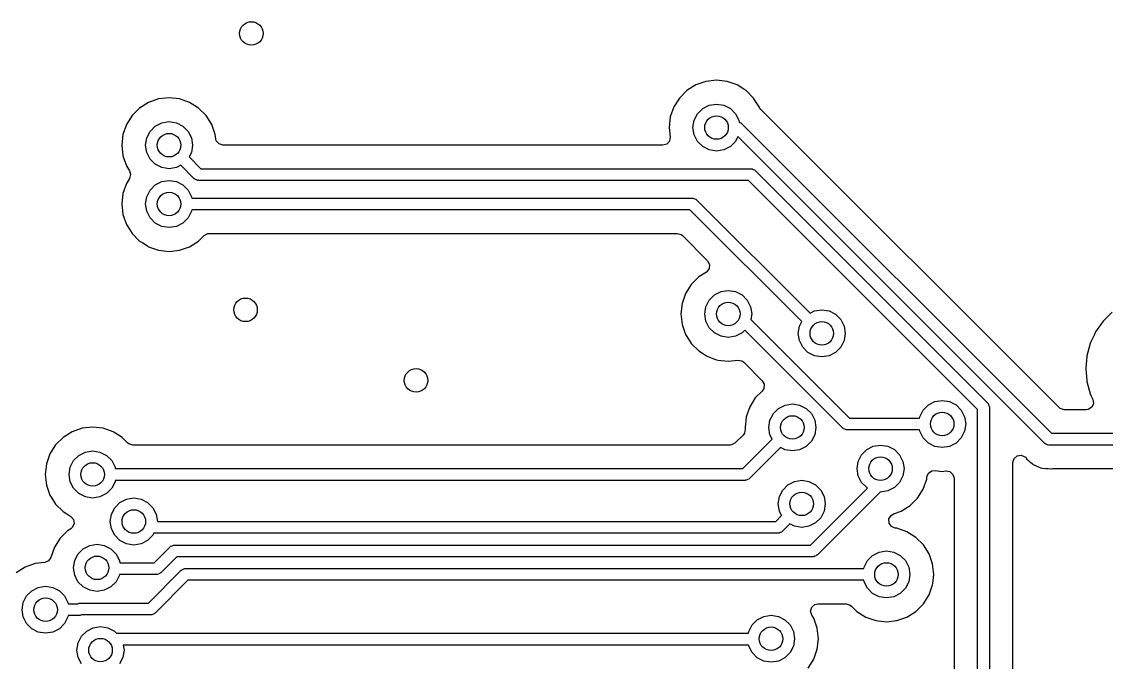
# Model space of a CAD drawing. Extents: x 0.71 to 7.56, y -5.16 to -0.79.
# Drawn here: x 3.26 to 3.986, y -3.397 to -2.969 of the extents above; entities that cross this region are included whole.
import ezdxf

# ---------------------------------------------------------------- set-up
doc = ezdxf.new("R2010")
doc.units = 0
doc.header["$MEASUREMENT"] = 0
doc.layers.add('BLACK', color=7, linetype='CONTINUOUS')

msp = doc.modelspace()

# ---------------------------------------------------------------- linework, layer by layer
at = {"layer": 'BLACK', "linetype": 'CONTINUOUS'}
for p, q in [((3.71104, -3.0108), (3.70503, -3.01457)), ((3.71775, -3.00845), (3.71104, -3.0108)), ((3.7248, -3.00765), (3.71775, -3.00845)), ((3.71775, -3.00845), (3.71775, -3.00845)), ((3.73186, -3.00845), (3.7248, -3.00765)), ((3.7248, -3.00765), (3.7248, -3.00765)), ((3.73856, -3.0108), (3.73186, -3.00845)), ((3.73186, -3.00845), (3.73186, -3.00845)), ((3.74301, -3.01359), (3.73856, -3.0108)), ((3.74458, -3.01457), (3.74301, -3.01359)), ((3.35121, -3.02026), (3.34451, -3.02261)), ((3.35827, -3.01947), (3.35121, -3.02026)), ((3.35121, -3.02026), (3.35121, -3.02026)), ((3.36532, -3.02026), (3.35827, -3.01947)), ((3.35827, -3.01947), (3.35827, -3.01947)), ((3.37203, -3.02261), (3.36532, -3.02026)), ((3.36532, -3.02026), (3.36532, -3.02026)), ((3.70001, -3.0196), (3.69623, -3.02561)), ((3.70503, -3.01457), (3.70001, -3.0196)), ((3.7496, -3.0196), (3.74458, -3.01457)), ((3.75034, -3.02077), (3.7496, -3.0196)), ((3.75338, -3.02561), (3.75034, -3.02077)), ((3.33849, -3.02639), (3.33347, -3.03141)), ((3.34451, -3.02261), (3.33849, -3.02639)), ((3.37728, -3.02591), (3.37203, -3.02261)), ((3.37804, -3.02639), (3.37728, -3.02591)), ((3.38306, -3.03141), (3.37804, -3.02639)), ((3.69623, -3.02561), (3.69388, -3.03231)), ((3.71206, -3.03011), (3.71555, -3.02663)), ((3.71555, -3.02663), (3.71994, -3.02439)), ((3.71994, -3.02439), (3.7248, -3.02362)), ((3.7248, -3.02362), (3.72967, -3.02439)), ((3.72967, -3.02439), (3.73406, -3.02663)), ((3.73406, -3.02663), (3.73754, -3.03011)), ((3.75349, -3.02584), (3.75338, -3.02561)), ((3.75363, -3.0261), (3.75349, -3.02584)), ((3.75389, -3.02649), (3.75363, -3.0261)), ((3.75454, -3.02731), (3.75389, -3.02649)), ((3.95413, -3.2269), (3.75454, -3.02731)), ((3.33347, -3.03141), (3.32969, -3.03742)), ((3.3534, -3.0362), (3.35827, -3.03543)), ((3.35827, -3.03543), (3.36313, -3.0362)), ((3.38684, -3.03742), (3.38306, -3.03141)), ((3.69388, -3.03231), (3.69309, -3.03937)), ((3.69388, -3.03231), (3.69388, -3.03231)), ((3.70906, -3.03937), (3.70983, -3.0345)), ((3.70983, -3.0345), (3.71206, -3.03011)), ((3.73754, -3.03011), (3.73978, -3.0345)), ((3.73978, -3.0345), (3.73999, -3.0358)), ((3.32969, -3.03742), (3.32735, -3.04412)), ((3.34329, -3.04631), (3.34553, -3.04192)), ((3.34553, -3.04192), (3.34901, -3.03844)), ((3.34901, -3.03844), (3.3534, -3.0362)), ((3.36313, -3.0362), (3.36752, -3.03844)), ((3.36752, -3.03844), (3.37101, -3.04192)), ((3.37101, -3.04192), (3.37324, -3.04631)), ((3.38919, -3.04412), (3.38684, -3.03742)), ((3.69309, -3.03937), (3.69309, -3.03937)), ((3.69309, -3.03937), (3.6938, -3.04573)), ((3.70983, -3.04424), (3.70906, -3.03937)), ((3.73999, -3.0358), (3.74018, -3.0359)), ((3.74018, -3.0359), (3.74105, -3.03618)), ((3.74105, -3.03618), (3.74124, -3.03644)), ((3.74124, -3.03644), (3.74152, -3.03659)), ((3.74152, -3.03659), (3.94903, -3.24409)), ((3.32735, -3.04412), (3.32655, -3.05118)), ((3.32735, -3.04412), (3.32735, -3.04412)), ((3.34252, -3.05118), (3.34329, -3.04631)), ((3.37324, -3.04631), (3.37402, -3.05118)), ((3.38949, -3.04683), (3.38919, -3.04412)), ((3.38919, -3.04412), (3.38919, -3.04412)), ((3.38919, -3.04412), (3.38919, -3.04412)), ((3.3899, -3.04831), (3.38949, -3.04683)), ((3.3917, -3.05039), (3.3899, -3.04831)), ((3.69333, -3.04844), (3.69147, -3.05047)), ((3.6938, -3.04573), (3.69333, -3.04844)), ((3.71206, -3.04863), (3.70983, -3.04424)), ((3.71555, -3.05211), (3.71206, -3.04863)), ((3.73754, -3.04863), (3.73406, -3.05211)), ((3.73919, -3.04539), (3.73754, -3.04863)), ((3.94462, -3.25082), (3.73919, -3.04539)), ((3.32655, -3.05118), (3.32655, -3.05118)), ((3.32655, -3.05118), (3.32735, -3.05824)), ((3.34329, -3.05605), (3.34252, -3.05118)), ((3.34553, -3.06044), (3.34329, -3.05605)), ((3.37324, -3.05605), (3.37171, -3.05906)), ((3.37402, -3.05118), (3.37324, -3.05605)), ((3.39434, -3.05116), (3.3917, -3.05039)), ((3.68895, -3.05116), (3.39434, -3.05116)), ((3.69147, -3.05047), (3.68895, -3.05116)), ((3.71994, -3.05435), (3.71555, -3.05211)), ((3.7248, -3.05512), (3.71994, -3.05435)), ((3.72967, -3.05435), (3.7248, -3.05512)), ((3.73406, -3.05211), (3.72967, -3.05435)), ((3.32735, -3.05824), (3.32735, -3.05824)), ((3.32735, -3.05824), (3.32969, -3.06494)), ((3.34901, -3.06392), (3.34553, -3.06044)), ((3.3534, -3.06616), (3.34901, -3.06392)), ((3.36614, -3.06462), (3.36313, -3.06616)), ((3.37517, -3.07365), (3.36614, -3.06462)), ((3.37171, -3.05906), (3.37958, -3.06693)), ((3.32969, -3.06494), (3.33178, -3.06827)), ((3.33178, -3.06827), (3.33253, -3.07092)), ((3.33253, -3.07092), (3.33178, -3.07346)), ((3.35827, -3.06693), (3.3534, -3.06616)), ((3.36313, -3.06616), (3.35827, -3.06693)), ((3.37958, -3.06693), (3.74796, -3.06693)), ((3.74796, -3.06693), (3.74827, -3.06703)), ((3.74827, -3.06703), (3.74858, -3.06698)), ((3.74858, -3.06698), (3.7494, -3.0674)), ((3.7494, -3.0674), (3.75028, -3.06768)), ((3.75028, -3.06768), (3.75047, -3.06794)), ((3.75047, -3.06794), (3.75075, -3.06808)), ((3.75075, -3.06808), (3.90633, -3.22366)), ((3.32969, -3.07679), (3.32735, -3.08349)), ((3.33178, -3.07346), (3.32969, -3.07679)), ((3.34553, -3.08129), (3.34901, -3.07781)), ((3.34901, -3.07781), (3.3534, -3.07557)), ((3.3534, -3.07557), (3.35827, -3.0748)), ((3.35827, -3.0748), (3.36313, -3.07557)), ((3.36313, -3.07557), (3.36752, -3.07781)), ((3.36752, -3.07781), (3.37101, -3.08129)), ((3.37545, -3.07379), (3.37517, -3.07365)), ((3.37564, -3.07405), (3.37545, -3.07379)), ((3.37652, -3.07434), (3.37564, -3.07405)), ((3.37734, -3.07475), (3.37652, -3.07434)), ((3.37765, -3.0747), (3.37734, -3.07475)), ((3.37795, -3.0748), (3.37765, -3.0747)), ((3.74633, -3.0748), (3.37795, -3.0748)), ((3.89961, -3.22808), (3.74633, -3.0748)), ((3.32735, -3.08349), (3.32655, -3.09055)), ((3.32735, -3.08349), (3.32735, -3.08349)), ((3.34252, -3.09055), (3.34329, -3.08568)), ((3.34329, -3.08568), (3.34553, -3.08129)), ((3.37101, -3.08129), (3.37324, -3.08568)), ((3.37324, -3.08568), (3.37339, -3.08661)), ((3.32655, -3.09055), (3.32655, -3.09055)), ((3.32655, -3.09055), (3.32735, -3.09761)), ((3.34329, -3.09542), (3.34252, -3.09055)), ((3.37339, -3.08661), (3.70866, -3.08661)), ((3.70866, -3.08661), (3.70896, -3.08671)), ((3.70896, -3.08671), (3.70928, -3.08666)), ((3.70928, -3.08666), (3.7101, -3.08708)), ((3.7101, -3.08708), (3.71098, -3.08737)), ((3.71098, -3.08737), (3.71116, -3.08762)), ((3.71116, -3.08762), (3.71145, -3.08777)), ((3.71145, -3.08777), (3.7874, -3.16372)), ((3.32735, -3.09761), (3.32735, -3.09761)), ((3.32735, -3.09761), (3.32969, -3.10431)), ((3.34553, -3.09981), (3.34329, -3.09542)), ((3.34901, -3.10329), (3.34553, -3.09981)), ((3.37101, -3.09981), (3.36752, -3.10329)), ((3.37324, -3.09542), (3.37101, -3.09981)), ((3.37339, -3.09449), (3.37324, -3.09542)), ((3.70703, -3.09449), (3.37339, -3.09449)), ((3.78183, -3.16929), (3.70703, -3.09449)), ((3.32969, -3.10431), (3.33127, -3.10682)), ((3.33127, -3.10682), (3.33347, -3.11033)), ((3.3534, -3.10553), (3.34901, -3.10329)), ((3.35827, -3.1063), (3.3534, -3.10553)), ((3.36313, -3.10553), (3.35827, -3.1063)), ((3.36752, -3.10329), (3.36313, -3.10553)), ((3.33347, -3.11033), (3.33849, -3.11535)), ((3.33849, -3.11535), (3.34059, -3.11666)), ((3.37203, -3.11913), (3.37804, -3.11535)), ((3.37804, -3.11535), (3.3817, -3.11169)), ((3.3817, -3.11169), (3.38412, -3.11037)), ((3.38412, -3.11037), (3.38516, -3.11026)), ((3.38516, -3.11026), (3.69848, -3.11026)), ((3.69848, -3.11026), (3.70112, -3.11103)), ((3.70112, -3.11103), (3.70193, -3.11169)), ((3.70193, -3.11169), (3.71884, -3.1286)), ((3.34059, -3.11666), (3.34372, -3.11863)), ((3.34372, -3.11863), (3.34451, -3.11913)), ((3.34451, -3.11913), (3.35121, -3.12147)), ((3.35121, -3.12147), (3.35121, -3.12147)), ((3.35121, -3.12147), (3.35827, -3.12227)), ((3.35827, -3.12227), (3.36532, -3.12147)), ((3.35827, -3.12227), (3.35827, -3.12227)), ((3.35827, -3.12227), (3.35827, -3.12227)), ((3.36532, -3.12147), (3.37203, -3.11913)), ((3.36532, -3.12147), (3.36532, -3.12147)), ((3.36532, -3.12147), (3.36532, -3.12147)), ((3.71884, -3.1286), (3.72016, -3.13101)), ((3.71799, -3.13618), (3.7129, -3.13938)), ((3.71831, -3.13596), (3.71799, -3.13618)), ((3.71996, -3.13376), (3.71831, -3.13596)), ((3.72016, -3.13101), (3.71996, -3.13376)), ((3.70788, -3.1444), (3.7041, -3.15041)), ((3.7129, -3.13938), (3.70788, -3.1444)), ((3.7129, -3.13938), (3.7129, -3.13938)), ((3.7041, -3.15041), (3.70176, -3.15712)), ((3.71994, -3.15492), (3.72342, -3.15143)), ((3.72342, -3.15143), (3.72781, -3.1492)), ((3.72781, -3.1492), (3.73268, -3.14843)), ((3.73268, -3.14843), (3.73754, -3.1492)), ((3.73754, -3.1492), (3.74193, -3.15143)), ((3.74193, -3.15143), (3.74542, -3.15492)), ((3.70176, -3.15712), (3.70096, -3.16417)), ((3.70176, -3.15712), (3.70176, -3.15712)), ((3.7177, -3.15931), (3.71994, -3.15492)), ((3.74542, -3.15492), (3.74765, -3.15931)), ((3.70096, -3.16417), (3.70096, -3.16417)), ((3.70096, -3.16417), (3.70176, -3.17123)), ((3.71693, -3.16417), (3.7177, -3.15931)), ((3.7177, -3.16904), (3.71693, -3.16417)), ((3.74765, -3.15931), (3.74843, -3.16417)), ((3.74843, -3.16417), (3.74784, -3.16787)), ((3.7874, -3.16372), (3.79041, -3.16219)), ((3.79041, -3.16219), (3.79528, -3.16142)), ((3.79528, -3.16142), (3.80014, -3.16219)), ((3.80014, -3.16219), (3.80453, -3.16442)), ((3.80453, -3.16442), (3.80802, -3.16791)), ((3.98969, -3.16293), (3.9836, -3.16902)), ((3.70176, -3.17123), (3.70176, -3.17123)), ((3.70176, -3.17123), (3.7041, -3.17793)), ((3.71994, -3.17343), (3.7177, -3.16904)), ((3.72342, -3.17691), (3.71994, -3.17343)), ((3.74784, -3.16787), (3.81388, -3.2339)), ((3.77953, -3.17717), (3.7803, -3.1723)), ((3.7803, -3.1723), (3.78183, -3.16929)), ((3.80802, -3.16791), (3.81025, -3.1723)), ((3.81025, -3.1723), (3.81102, -3.17717)), ((3.9836, -3.16902), (3.97866, -3.17608)), ((3.7041, -3.17793), (3.70647, -3.18171)), ((3.72781, -3.17915), (3.72342, -3.17691)), ((3.73268, -3.17992), (3.72781, -3.17915)), ((3.73754, -3.17915), (3.73268, -3.17992)), ((3.74193, -3.17691), (3.73754, -3.17915)), ((3.74384, -3.175), (3.74193, -3.17691)), ((3.80946, -3.24062), (3.74384, -3.175)), ((3.7803, -3.18203), (3.77953, -3.17717)), ((3.81102, -3.17717), (3.81025, -3.18203)), ((3.97779, -3.17793), (3.97526, -3.18337)), ((3.97866, -3.17608), (3.97779, -3.17793)), ((3.97866, -3.17608), (3.97866, -3.17608)), ((3.70647, -3.18171), (3.70788, -3.18395)), ((3.70788, -3.18395), (3.7129, -3.18897)), ((3.78254, -3.18642), (3.7803, -3.18203)), ((3.78602, -3.18991), (3.78254, -3.18642)), ((3.80802, -3.18642), (3.80453, -3.18991)), ((3.81025, -3.18203), (3.80802, -3.18642)), ((3.97502, -3.18388), (3.97279, -3.19221)), ((3.97526, -3.18337), (3.97502, -3.18388)), ((3.97502, -3.18388), (3.97502, -3.18388)), ((3.7129, -3.18897), (3.71602, -3.19093)), ((3.71602, -3.19093), (3.71805, -3.19221)), ((3.71805, -3.19221), (3.71892, -3.19275)), ((3.71892, -3.19275), (3.72421, -3.1946)), ((3.72421, -3.1946), (3.72562, -3.19509)), ((3.72562, -3.19509), (3.72562, -3.19509)), ((3.72562, -3.19509), (3.73268, -3.19589)), ((3.73705, -3.1954), (3.73911, -3.19516)), ((3.73911, -3.19516), (3.74181, -3.19564)), ((3.79041, -3.19214), (3.78602, -3.18991)), ((3.79528, -3.19291), (3.79041, -3.19214)), ((3.80014, -3.19214), (3.79528, -3.19291)), ((3.80453, -3.18991), (3.80014, -3.19214)), ((3.97274, -3.19275), (3.97206, -3.20053)), ((3.97279, -3.19221), (3.97274, -3.19275)), ((3.97279, -3.19221), (3.97279, -3.19221)), ((3.73268, -3.19589), (3.73705, -3.1954)), ((3.73268, -3.19589), (3.73268, -3.19589)), ((3.73268, -3.19589), (3.73268, -3.19589)), ((3.74181, -3.19564), (3.7431, -3.19656)), ((3.7431, -3.19656), (3.75541, -3.20887)), ((3.97206, -3.20053), (3.97204, -3.20079)), ((3.97204, -3.20079), (3.97276, -3.20905)), ((3.75541, -3.20887), (3.75673, -3.21128)), ((3.97276, -3.20905), (3.97279, -3.20937)), ((3.97279, -3.20937), (3.97279, -3.20937)), ((3.97279, -3.20937), (3.97502, -3.21769)), ((3.75541, -3.21577), (3.75079, -3.22038)), ((3.75653, -3.21402), (3.75541, -3.21577)), ((3.75673, -3.21128), (3.75653, -3.21402)), ((3.75079, -3.22038), (3.74702, -3.2264)), ((3.86668, -3.2251), (3.87107, -3.22286)), ((3.87107, -3.22286), (3.87593, -3.22209)), ((3.87593, -3.22209), (3.8808, -3.22286)), ((3.8808, -3.22286), (3.88519, -3.2251)), ((3.90633, -3.22366), (3.90647, -3.22394)), ((3.90647, -3.22394), (3.90673, -3.22413)), ((3.90673, -3.22413), (3.90701, -3.22501)), ((3.97502, -3.21769), (3.97502, -3.21769)), ((3.97502, -3.21769), (3.97573, -3.21921)), ((3.97573, -3.21921), (3.97674, -3.22138)), ((3.97715, -3.2241), (3.97603, -3.22661)), ((3.97674, -3.22138), (3.97715, -3.2241)), ((3.74702, -3.2264), (3.74467, -3.2331)), ((3.76061, -3.23529), (3.76285, -3.2309)), ((3.76285, -3.2309), (3.76633, -3.22742)), ((3.76633, -3.22742), (3.77072, -3.22518)), ((3.77072, -3.22518), (3.77559, -3.22441)), ((3.77559, -3.22441), (3.78046, -3.22518)), ((3.78046, -3.22518), (3.78485, -3.22742)), ((3.78485, -3.22742), (3.78833, -3.2309)), ((3.78833, -3.2309), (3.79057, -3.23529)), ((3.86096, -3.23297), (3.86319, -3.22858)), ((3.86319, -3.22858), (3.86668, -3.2251)), ((3.88519, -3.2251), (3.88867, -3.22858)), ((3.88867, -3.22858), (3.89091, -3.23297)), ((3.89961, -3.44188), (3.89961, -3.22808)), ((3.90701, -3.22501), (3.90743, -3.22583)), ((3.90743, -3.22583), (3.90738, -3.22614)), ((3.90738, -3.22614), (3.90748, -3.22645)), ((3.90748, -3.22645), (3.90748, -3.44752)), ((3.95495, -3.22755), (3.95413, -3.2269)), ((3.95759, -3.22833), (3.95495, -3.22755)), ((3.97231, -3.22833), (3.95759, -3.22833)), ((3.97373, -3.22812), (3.97231, -3.22833)), ((3.97603, -3.22661), (3.97373, -3.22812)), ((3.74467, -3.2331), (3.74388, -3.24016)), ((3.74467, -3.2331), (3.74467, -3.2331)), ((3.75984, -3.24016), (3.76061, -3.23529)), ((3.79057, -3.23529), (3.79134, -3.24016)), ((3.81388, -3.2339), (3.86081, -3.2339)), ((3.86081, -3.2339), (3.86096, -3.23297)), ((3.89091, -3.23297), (3.89168, -3.23784)), ((3.89168, -3.23784), (3.89091, -3.24271)), ((3.29333, -3.24308), (3.28731, -3.24686)), ((3.30003, -3.24073), (3.29333, -3.24308)), ((3.30709, -3.23994), (3.30003, -3.24073)), ((3.30003, -3.24073), (3.30003, -3.24073)), ((3.31414, -3.24073), (3.30709, -3.23994)), ((3.30709, -3.23994), (3.30709, -3.23994)), ((3.32085, -3.24308), (3.31414, -3.24073)), ((3.31414, -3.24073), (3.31414, -3.24073)), ((3.32435, -3.24528), (3.32085, -3.24308)), ((3.32686, -3.24686), (3.32435, -3.24528)), ((3.7426, -3.24528), (3.73736, -3.25052)), ((3.74353, -3.24399), (3.7426, -3.24528)), ((3.744, -3.24128), (3.74353, -3.24399)), ((3.74388, -3.24016), (3.74388, -3.24016)), ((3.74388, -3.24016), (3.744, -3.24128)), ((3.76061, -3.24502), (3.75984, -3.24016)), ((3.76215, -3.24803), (3.76061, -3.24502)), ((3.79057, -3.24502), (3.78833, -3.24941)), ((3.79134, -3.24016), (3.79057, -3.24502)), ((3.80975, -3.24077), (3.80946, -3.24062)), ((3.80993, -3.24103), (3.80975, -3.24077)), ((3.81081, -3.24131), (3.80993, -3.24103)), ((3.81163, -3.24173), (3.81081, -3.24131)), ((3.81195, -3.24168), (3.81163, -3.24173)), ((3.81225, -3.24178), (3.81195, -3.24168)), ((3.86081, -3.24178), (3.81225, -3.24178)), ((3.86096, -3.24271), (3.86081, -3.24178)), ((3.86319, -3.2471), (3.86096, -3.24271)), ((3.89091, -3.24271), (3.88867, -3.2471)), ((3.94903, -3.24409), (4.07258, -3.24409)), ((3.28229, -3.25188), (3.27851, -3.25789)), ((3.28731, -3.24686), (3.28229, -3.25188)), ((3.32887, -3.24887), (3.32686, -3.24686)), ((3.33052, -3.25052), (3.32887, -3.24887)), ((3.33133, -3.25117), (3.33052, -3.25052)), ((3.33397, -3.25195), (3.33133, -3.25117)), ((3.73391, -3.25195), (3.33397, -3.25195)), ((3.73495, -3.25184), (3.73391, -3.25195)), ((3.73736, -3.25052), (3.73495, -3.25184)), ((3.74246, -3.26772), (3.76215, -3.24803)), ((3.78485, -3.2529), (3.78046, -3.25513)), ((3.78833, -3.24941), (3.78485, -3.2529)), ((3.82539, -3.255), (3.82978, -3.25276)), ((3.82978, -3.25276), (3.83465, -3.25199)), ((3.83465, -3.25199), (3.83951, -3.25276)), ((3.83951, -3.25276), (3.8439, -3.255)), ((3.86668, -3.25058), (3.86319, -3.2471)), ((3.87107, -3.25282), (3.86668, -3.25058)), ((3.87593, -3.25359), (3.87107, -3.25282)), ((3.8808, -3.25282), (3.87593, -3.25359)), ((3.88519, -3.25058), (3.8808, -3.25282)), ((3.88867, -3.2471), (3.88519, -3.25058)), ((3.9449, -3.25096), (3.94462, -3.25082)), ((3.94509, -3.25122), (3.9449, -3.25096)), ((3.94596, -3.2515), (3.94509, -3.25122)), ((3.94679, -3.25192), (3.94596, -3.2515)), ((3.9471, -3.25187), (3.94679, -3.25192)), ((3.9474, -3.25197), (3.9471, -3.25187)), ((4.07421, -3.25197), (3.9474, -3.25197)), ((3.27851, -3.25789), (3.27617, -3.2646)), ((3.29435, -3.2624), (3.29783, -3.25891)), ((3.29783, -3.25891), (3.30222, -3.25668)), ((3.30222, -3.25668), (3.30709, -3.25591)), ((3.30709, -3.25591), (3.31195, -3.25668)), ((3.31195, -3.25668), (3.31634, -3.25891)), ((3.31634, -3.25891), (3.31983, -3.2624)), ((3.76771, -3.2536), (3.74688, -3.27444)), ((3.77072, -3.25513), (3.76771, -3.2536)), ((3.77559, -3.25591), (3.77072, -3.25513)), ((3.78046, -3.25513), (3.77559, -3.25591)), ((3.81967, -3.26287), (3.82191, -3.25848)), ((3.82191, -3.25848), (3.82539, -3.255)), ((3.8439, -3.255), (3.84739, -3.25848)), ((3.84739, -3.25848), (3.84962, -3.26287)), ((3.92402, -3.26089), (3.9261, -3.25909)), ((3.9261, -3.25909), (3.92883, -3.2587)), ((3.92883, -3.2587), (3.93133, -3.25984)), ((3.93133, -3.25984), (3.93158, -3.26008)), ((3.93158, -3.26008), (3.9316, -3.2601)), ((3.9316, -3.2601), (3.93225, -3.26091)), ((3.27617, -3.2646), (3.27537, -3.27165)), ((3.27617, -3.2646), (3.27617, -3.2646)), ((3.29134, -3.27165), (3.29211, -3.26679)), ((3.29211, -3.26679), (3.29435, -3.2624)), ((3.31983, -3.2624), (3.32206, -3.26679)), ((3.32206, -3.26679), (3.32221, -3.26772)), ((3.32221, -3.26772), (3.74246, -3.26772)), ((3.8189, -3.26774), (3.81967, -3.26287)), ((3.81967, -3.2726), (3.8189, -3.26774)), ((3.84962, -3.26287), (3.85039, -3.26774)), ((3.85039, -3.26774), (3.84962, -3.2726)), ((3.92325, -3.26353), (3.92402, -3.26089)), ((3.92325, -3.44291), (3.92325, -3.26353)), ((3.93225, -3.26091), (3.93236, -3.26107)), ((3.93236, -3.26107), (3.93236, -3.26107)), ((3.93236, -3.26107), (3.9339, -3.26241)), ((3.9339, -3.26241), (3.93403, -3.26252)), ((3.93403, -3.26252), (3.93446, -3.26296)), ((3.93446, -3.26296), (3.93446, -3.26296)), ((3.93446, -3.26296), (3.93446, -3.26296)), ((3.93446, -3.26296), (3.93496, -3.26333)), ((3.93496, -3.26333), (3.9351, -3.26344)), ((3.9351, -3.26344), (3.9363, -3.26448)), ((3.9363, -3.26448), (3.93664, -3.26478)), ((3.93664, -3.26478), (3.93681, -3.26486)), ((3.93681, -3.26486), (3.93771, -3.26539)), ((3.93771, -3.26539), (3.93786, -3.2655)), ((3.93786, -3.2655), (3.93977, -3.26622)), ((3.93977, -3.26622), (3.93993, -3.26628)), ((3.93993, -3.26628), (3.94046, -3.26652)), ((3.94046, -3.26652), (3.94179, -3.26713)), ((3.94179, -3.26713), (3.94179, -3.26713)), ((3.94179, -3.26713), (3.94179, -3.26713)), ((3.94179, -3.26713), (3.94198, -3.26716)), ((3.94198, -3.26716), (3.94299, -3.26742)), ((3.94299, -3.26742), (3.94317, -3.26748)), ((3.94317, -3.26748), (3.94521, -3.26763)), ((3.94521, -3.26763), (3.94538, -3.26765)), ((3.94538, -3.26765), (3.94599, -3.26774)), ((3.94599, -3.26774), (3.94661, -3.26774)), ((3.94661, -3.26774), (3.94678, -3.26774)), ((3.94678, -3.26774), (3.94882, -3.26789)), ((3.94882, -3.26789), (3.94901, -3.26785)), ((3.94901, -3.26785), (3.95004, -3.26774)), ((3.95004, -3.26774), (4.07157, -3.26774)), ((3.27537, -3.27165), (3.27537, -3.27165)), ((3.27537, -3.27165), (3.27617, -3.27871)), ((3.29211, -3.27652), (3.29134, -3.27165)), ((3.74553, -3.27512), (3.74471, -3.27554)), ((3.74641, -3.27484), (3.74553, -3.27512)), ((3.7466, -3.27458), (3.74641, -3.27484)), ((3.74688, -3.27444), (3.7466, -3.27458)), ((3.82191, -3.27699), (3.81967, -3.2726)), ((3.84962, -3.2726), (3.84739, -3.27699)), ((3.86322, -3.2815), (3.86557, -3.27479)), ((3.86557, -3.27479), (3.86573, -3.27332)), ((3.86573, -3.27332), (3.8668, -3.27078)), ((3.8668, -3.27078), (3.86906, -3.26923)), ((3.86906, -3.26923), (3.87113, -3.26901)), ((3.87113, -3.26901), (3.87593, -3.26956)), ((3.87593, -3.26956), (3.87841, -3.26928)), ((3.87593, -3.26956), (3.87593, -3.26956)), ((3.87593, -3.26956), (3.87593, -3.26956)), ((3.87841, -3.26928), (3.88112, -3.26975)), ((3.88112, -3.26975), (3.88314, -3.27162)), ((3.88314, -3.27162), (3.88384, -3.27413)), ((3.88384, -3.27413), (3.88384, -3.42351)), ((3.27617, -3.27871), (3.27617, -3.27871)), ((3.27617, -3.27871), (3.27851, -3.28541)), ((3.29435, -3.28091), (3.29211, -3.27652)), ((3.29783, -3.28439), (3.29435, -3.28091)), ((3.31983, -3.28091), (3.31634, -3.28439)), ((3.32206, -3.27652), (3.31983, -3.28091)), ((3.32221, -3.27559), (3.32206, -3.27652)), ((3.74409, -3.27559), (3.32221, -3.27559)), ((3.7444, -3.27549), (3.74409, -3.27559)), ((3.74471, -3.27554), (3.7444, -3.27549)), ((3.76687, -3.28645), (3.76911, -3.28206)), ((3.76911, -3.28206), (3.77259, -3.27858)), ((3.77259, -3.27858), (3.77698, -3.27634)), ((3.77698, -3.27634), (3.78185, -3.27557)), ((3.78185, -3.27557), (3.78671, -3.27634)), ((3.78671, -3.27634), (3.7911, -3.27858)), ((3.78767, -3.3189), (3.82586, -3.28071)), ((3.7911, -3.27858), (3.79459, -3.28206)), ((3.79459, -3.28206), (3.79682, -3.28645)), ((3.82539, -3.28048), (3.82191, -3.27699)), ((3.82586, -3.28071), (3.82539, -3.28048)), ((3.8439, -3.28048), (3.83951, -3.28271)), ((3.84739, -3.27699), (3.8439, -3.28048)), ((3.85944, -3.28751), (3.86322, -3.2815)), ((3.27851, -3.28541), (3.27983, -3.28751)), ((3.27983, -3.28751), (3.28229, -3.29143)), ((3.30222, -3.28663), (3.29783, -3.28439)), ((3.30709, -3.2874), (3.30222, -3.28663)), ((3.31195, -3.28663), (3.30709, -3.2874)), ((3.31634, -3.28439), (3.31195, -3.28663)), ((3.3254, -3.2904), (3.32979, -3.28816)), ((3.32979, -3.28816), (3.33466, -3.28739)), ((3.33466, -3.28739), (3.33953, -3.28816)), ((3.33953, -3.28816), (3.34392, -3.2904)), ((3.7661, -3.29132), (3.76687, -3.28645)), ((3.83428, -3.28343), (3.79209, -3.32562)), ((3.79682, -3.28645), (3.79759, -3.29132)), ((3.83465, -3.28348), (3.83428, -3.28343)), ((3.83951, -3.28271), (3.83465, -3.28348)), ((3.85442, -3.29253), (3.85944, -3.28751)), ((3.28229, -3.29143), (3.28731, -3.29645)), ((3.28731, -3.29645), (3.28985, -3.29804)), ((3.31968, -3.29827), (3.32192, -3.29388)), ((3.32192, -3.29388), (3.3254, -3.2904)), ((3.34392, -3.2904), (3.3474, -3.29388)), ((3.3474, -3.29388), (3.34964, -3.29827)), ((3.76687, -3.29619), (3.7661, -3.29132)), ((3.7684, -3.29919), (3.76687, -3.29619)), ((3.79682, -3.29619), (3.79459, -3.30058)), ((3.79759, -3.29132), (3.79682, -3.29619)), ((3.84338, -3.29807), (3.84841, -3.29631)), ((3.84841, -3.29631), (3.85442, -3.29253)), ((3.28985, -3.29804), (3.29248, -3.2997)), ((3.29248, -3.2997), (3.2943, -3.30176)), ((3.2943, -3.30176), (3.29472, -3.30447)), ((3.31891, -3.30314), (3.31968, -3.29827)), ((3.31968, -3.308), (3.31891, -3.30314)), ((3.34964, -3.29827), (3.35041, -3.30314)), ((3.35041, -3.30314), (3.35041, -3.30315)), ((3.35041, -3.30315), (3.76445, -3.30315)), ((3.76445, -3.30315), (3.7684, -3.29919)), ((3.7911, -3.30406), (3.78671, -3.3063)), ((3.79459, -3.30058), (3.7911, -3.30406)), ((3.84027, -3.30145), (3.84168, -3.29909)), ((3.84035, -3.3042), (3.84027, -3.30145)), ((3.84191, -3.30646), (3.84035, -3.3042)), ((3.84168, -3.29909), (3.84338, -3.29807)), ((3.29025, -3.30936), (3.28523, -3.31439)), ((3.29248, -3.30796), (3.29025, -3.30936)), ((3.29025, -3.30936), (3.29025, -3.30936)), ((3.2936, -3.30699), (3.29248, -3.30796)), ((3.29472, -3.30447), (3.2936, -3.30699)), ((3.32192, -3.31239), (3.31968, -3.308)), ((3.3481, -3.31102), (3.3474, -3.31239)), ((3.76608, -3.31102), (3.3481, -3.31102)), ((3.76638, -3.31093), (3.76608, -3.31102)), ((3.76669, -3.31098), (3.76638, -3.31093)), ((3.76752, -3.31056), (3.76669, -3.31098)), ((3.76839, -3.31027), (3.76752, -3.31056)), ((3.76858, -3.31001), (3.76839, -3.31027)), ((3.76886, -3.30987), (3.76858, -3.31001)), ((3.77397, -3.30476), (3.76886, -3.30987)), ((3.77698, -3.3063), (3.77397, -3.30476)), ((3.78185, -3.30707), (3.77698, -3.3063)), ((3.78671, -3.3063), (3.78185, -3.30707)), ((3.84445, -3.30753), (3.84191, -3.30646)), ((3.84564, -3.30766), (3.84445, -3.30753)), ((3.85234, -3.31001), (3.84564, -3.30766)), ((3.85836, -3.31379), (3.85234, -3.31001)), ((3.28523, -3.31439), (3.28145, -3.3204)), ((3.30516, -3.31918), (3.31002, -3.31841)), ((3.31002, -3.31841), (3.31489, -3.31918)), ((3.3254, -3.31588), (3.32192, -3.31239)), ((3.32979, -3.31811), (3.3254, -3.31588)), ((3.33466, -3.31888), (3.32979, -3.31811)), ((3.33953, -3.31811), (3.33466, -3.31888)), ((3.34392, -3.31588), (3.33953, -3.31811)), ((3.3474, -3.31239), (3.34392, -3.31588)), ((3.86338, -3.31881), (3.85836, -3.31379)), ((3.28145, -3.3204), (3.27903, -3.32732)), ((3.29505, -3.32929), (3.29728, -3.3249)), ((3.29728, -3.3249), (3.30077, -3.32142)), ((3.30077, -3.32142), (3.30516, -3.31918)), ((3.31489, -3.31918), (3.31928, -3.32142)), ((3.31928, -3.32142), (3.32277, -3.3249)), ((3.32277, -3.3249), (3.325, -3.32929)), ((3.34837, -3.33071), (3.35903, -3.32005)), ((3.35903, -3.32005), (3.35931, -3.31991)), ((3.35931, -3.31991), (3.35949, -3.31965)), ((3.35949, -3.31965), (3.36037, -3.31936)), ((3.36037, -3.31936), (3.36119, -3.31895)), ((3.36119, -3.31895), (3.36151, -3.319)), ((3.36151, -3.319), (3.36181, -3.3189)), ((3.36181, -3.3189), (3.78767, -3.3189)), ((3.79162, -3.32602), (3.79074, -3.3263)), ((3.79181, -3.32576), (3.79162, -3.32602)), ((3.79209, -3.32562), (3.79181, -3.32576)), ((3.82584, -3.32933), (3.82933, -3.32584)), ((3.82933, -3.32584), (3.83372, -3.32361)), ((3.83372, -3.32361), (3.83858, -3.32283)), ((3.83858, -3.32283), (3.84345, -3.32361)), ((3.84345, -3.32361), (3.84784, -3.32584)), ((3.84784, -3.32584), (3.85132, -3.32933)), ((3.86716, -3.32482), (3.86338, -3.31881)), ((3.8695, -3.33153), (3.86716, -3.32482)), ((3.26853, -3.33128), (3.26183, -3.33363)), ((3.27497, -3.33056), (3.26853, -3.33128)), ((3.26853, -3.33128), (3.26853, -3.33128)), ((3.27743, -3.32956), (3.27497, -3.33056)), ((3.27903, -3.32732), (3.27743, -3.32956)), ((3.29428, -3.33416), (3.29505, -3.32929)), ((3.325, -3.32929), (3.32523, -3.33071)), ((3.32523, -3.33071), (3.34837, -3.33071)), ((3.36344, -3.32677), (3.35278, -3.33743)), ((3.7893, -3.32677), (3.36344, -3.32677)), ((3.78961, -3.32667), (3.7893, -3.32677)), ((3.78992, -3.32672), (3.78961, -3.32667)), ((3.79074, -3.3263), (3.78992, -3.32672)), ((3.82361, -3.33372), (3.82584, -3.32933)), ((3.85132, -3.32933), (3.85356, -3.33372)), ((3.8703, -3.33858), (3.8695, -3.33153)), ((3.8695, -3.33153), (3.8695, -3.33153)), ((3.26183, -3.33363), (3.25582, -3.33741)), ((3.29505, -3.33903), (3.29428, -3.33416)), ((3.29728, -3.34342), (3.29505, -3.33903)), ((3.325, -3.33903), (3.32277, -3.34342)), ((3.32507, -3.33858), (3.325, -3.33903)), ((3.35, -3.33858), (3.32507, -3.33858)), ((3.34444, -3.35778), (3.36642, -3.3358)), ((3.3503, -3.33848), (3.35, -3.33858)), ((3.35061, -3.33853), (3.3503, -3.33848)), ((3.35144, -3.33812), (3.35061, -3.33853)), ((3.35231, -3.33783), (3.35144, -3.33812)), ((3.3525, -3.33757), (3.35231, -3.33783)), ((3.35278, -3.33743), (3.3525, -3.33757)), ((3.36642, -3.3358), (3.3667, -3.33565)), ((3.3667, -3.33565), (3.36689, -3.3354)), ((3.36689, -3.3354), (3.36777, -3.33511)), ((3.36777, -3.33511), (3.36859, -3.33469)), ((3.36859, -3.33469), (3.3689, -3.33474)), ((3.3689, -3.33474), (3.36921, -3.33465)), ((3.36921, -3.33465), (3.82346, -3.33465)), ((3.82346, -3.33465), (3.82361, -3.33372)), ((3.85356, -3.33372), (3.85433, -3.33858)), ((3.85433, -3.33858), (3.85356, -3.34345)), ((3.86962, -3.34462), (3.8703, -3.33858)), ((3.8703, -3.33858), (3.8703, -3.33858)), ((3.26633, -3.34946), (3.27072, -3.34723)), ((3.27072, -3.34723), (3.27559, -3.34646)), ((3.27559, -3.34646), (3.28046, -3.34723)), ((3.28046, -3.34723), (3.28485, -3.34946)), ((3.30077, -3.3469), (3.29728, -3.34342)), ((3.30516, -3.34914), (3.30077, -3.3469)), ((3.31928, -3.3469), (3.31489, -3.34914)), ((3.32277, -3.34342), (3.31928, -3.3469)), ((3.37084, -3.34252), (3.34885, -3.3645)), ((3.82346, -3.34252), (3.37084, -3.34252)), ((3.82361, -3.34345), (3.82346, -3.34252)), ((3.82584, -3.34784), (3.82361, -3.34345)), ((3.82933, -3.35132), (3.82584, -3.34784)), ((3.85132, -3.34784), (3.84784, -3.35132)), ((3.85356, -3.34345), (3.85132, -3.34784)), ((3.86716, -3.35234), (3.8695, -3.34564)), ((3.8695, -3.34564), (3.86962, -3.34462)), ((3.26061, -3.35734), (3.26285, -3.35295)), ((3.26285, -3.35295), (3.26633, -3.34946)), ((3.28485, -3.34946), (3.28833, -3.35295)), ((3.28833, -3.35295), (3.29057, -3.35734)), ((3.31002, -3.34991), (3.30516, -3.34914)), ((3.31489, -3.34914), (3.31002, -3.34991)), ((3.83372, -3.35356), (3.82933, -3.35132)), ((3.83858, -3.35433), (3.83372, -3.35356)), ((3.84345, -3.35356), (3.83858, -3.35433)), ((3.84784, -3.35132), (3.84345, -3.35356)), ((3.86338, -3.35836), (3.86716, -3.35234)), ((3.25984, -3.3622), (3.26061, -3.35734)), ((3.26061, -3.36707), (3.25984, -3.3622)), ((3.29057, -3.35734), (3.29072, -3.35827)), ((3.29072, -3.35827), (3.29711, -3.35827)), ((3.29711, -3.35827), (3.29717, -3.35825)), ((3.29717, -3.35825), (3.29799, -3.35783)), ((3.29799, -3.35783), (3.29831, -3.35788)), ((3.29831, -3.35788), (3.29861, -3.35778)), ((3.29861, -3.35778), (3.34444, -3.35778)), ((3.78783, -3.36312), (3.78864, -3.36049)), ((3.78864, -3.36049), (3.79073, -3.35871)), ((3.79073, -3.35871), (3.79271, -3.35829)), ((3.79271, -3.35829), (3.8117, -3.35829)), ((3.8117, -3.35829), (3.81433, -3.35906)), ((3.81433, -3.35906), (3.81515, -3.35972)), ((3.81515, -3.35972), (3.81881, -3.36338)), ((3.85836, -3.36338), (3.86338, -3.35836)), ((3.26285, -3.37146), (3.26061, -3.36707)), ((3.29057, -3.36707), (3.28833, -3.37146)), ((3.29072, -3.36614), (3.29057, -3.36707)), ((3.29812, -3.36614), (3.29072, -3.36614)), ((3.29843, -3.36604), (3.29812, -3.36614)), ((3.29874, -3.36609), (3.29843, -3.36604)), ((3.29956, -3.36567), (3.29874, -3.36609)), ((3.29962, -3.36566), (3.29956, -3.36567)), ((3.34607, -3.36566), (3.29962, -3.36566)), ((3.34637, -3.36556), (3.34607, -3.36566)), ((3.34669, -3.36561), (3.34637, -3.36556)), ((3.34751, -3.36519), (3.34669, -3.36561)), ((3.34838, -3.3649), (3.34751, -3.36519)), ((3.34857, -3.36465), (3.34838, -3.3649)), ((3.34885, -3.3645), (3.34857, -3.36465)), ((3.7486, -3.37239), (3.75208, -3.3689)), ((3.75208, -3.3689), (3.75647, -3.36667)), ((3.75647, -3.36667), (3.76134, -3.3659)), ((3.76134, -3.3659), (3.7662, -3.36667)), ((3.7662, -3.36667), (3.77059, -3.3689)), ((3.77059, -3.3689), (3.77408, -3.37239)), ((3.78858, -3.36577), (3.78783, -3.36312)), ((3.78991, -3.36788), (3.78858, -3.36577)), ((3.79177, -3.3732), (3.78991, -3.36788)), ((3.81881, -3.36338), (3.82482, -3.36716)), ((3.82482, -3.36716), (3.8269, -3.36788)), ((3.8269, -3.36788), (3.83153, -3.3695)), ((3.83153, -3.3695), (3.83153, -3.3695)), ((3.83153, -3.3695), (3.83858, -3.3703)), ((3.83858, -3.3703), (3.84564, -3.3695)), ((3.84564, -3.3695), (3.85234, -3.36716)), ((3.84564, -3.3695), (3.84564, -3.3695)), ((3.84564, -3.3695), (3.84564, -3.3695)), ((3.85234, -3.36716), (3.85836, -3.36338)), ((3.26633, -3.37495), (3.26285, -3.37146)), ((3.27072, -3.37718), (3.26633, -3.37495)), ((3.28485, -3.37495), (3.28046, -3.37718)), ((3.28833, -3.37146), (3.28485, -3.37495)), ((3.29961, -3.38), (3.3031, -3.37652)), ((3.3031, -3.37652), (3.30749, -3.37428)), ((3.30749, -3.37428), (3.31235, -3.37351)), ((3.31235, -3.37351), (3.31722, -3.37428)), ((3.31722, -3.37428), (3.32161, -3.37652)), ((3.32161, -3.37652), (3.32304, -3.37795)), ((3.74617, -3.37795), (3.74636, -3.37678)), ((3.74636, -3.37678), (3.7486, -3.37239)), ((3.77408, -3.37239), (3.77631, -3.37678)), ((3.77631, -3.37678), (3.77708, -3.38164)), ((3.79226, -3.37459), (3.79177, -3.3732)), ((3.79305, -3.38164), (3.79226, -3.37459)), ((3.79226, -3.37459), (3.79226, -3.37459)), ((3.83858, -3.3703), (3.83858, -3.3703)), ((3.83858, -3.3703), (3.83858, -3.3703)), ((3.27559, -3.37795), (3.27072, -3.37718)), ((3.28046, -3.37718), (3.27559, -3.37795)), ((3.29738, -3.38439), (3.29961, -3.38)), ((3.32304, -3.37795), (3.74617, -3.37795)), ((3.77708, -3.38164), (3.77631, -3.38651)), ((3.79226, -3.3887), (3.79305, -3.38164)), ((3.79305, -3.38164), (3.79305, -3.38164)), ((3.2966, -3.38926), (3.29738, -3.38439)), ((3.29738, -3.39412), (3.2966, -3.38926)), ((3.3281, -3.38926), (3.32733, -3.39412)), ((3.74625, -3.38583), (3.32756, -3.38583)), ((3.32756, -3.38583), (3.3281, -3.38926)), ((3.74636, -3.38651), (3.74625, -3.38583)), ((3.7486, -3.3909), (3.74636, -3.38651)), ((3.75208, -3.39438), (3.7486, -3.3909)), ((3.77408, -3.3909), (3.77059, -3.39438)), ((3.77631, -3.38651), (3.77408, -3.3909)), ((3.78991, -3.3954), (3.79226, -3.3887)), ((3.79226, -3.3887), (3.79226, -3.3887)), ((3.29961, -3.39851), (3.29738, -3.39412)), ((3.32733, -3.39412), (3.32509, -3.39851)), ((3.75647, -3.39662), (3.75208, -3.39438)), ((3.76134, -3.39739), (3.75647, -3.39662)), ((3.7662, -3.39662), (3.76134, -3.39739)), ((3.77059, -3.39438), (3.7662, -3.39662)), ((3.78613, -3.40142), (3.78991, -3.3954))]:
    msp.add_line(p, q, dxfattribs=at)
at = {"layer": 'BLACK'}
for centre in [(3.41339, -2.97638), (3.7248, -3.03937), (3.35827, -3.05118), (3.35827, -3.09055), (3.40945, -3.16142), (3.73268, -3.16417), (3.79528, -3.17717), (3.52362, -3.20866), (3.87593, -3.23784), (3.77559, -3.24016), (3.83465, -3.26774), (3.30709, -3.27165), (3.78185, -3.29132), (3.33466, -3.30314), (3.31002, -3.33416), (3.83858, -3.33858), (3.27559, -3.3622), (3.76134, -3.38164), (3.31235, -3.38926)]:
    msp.add_circle(centre, 0.007874, dxfattribs=at)

doc.saveas('drawing.dxf')
